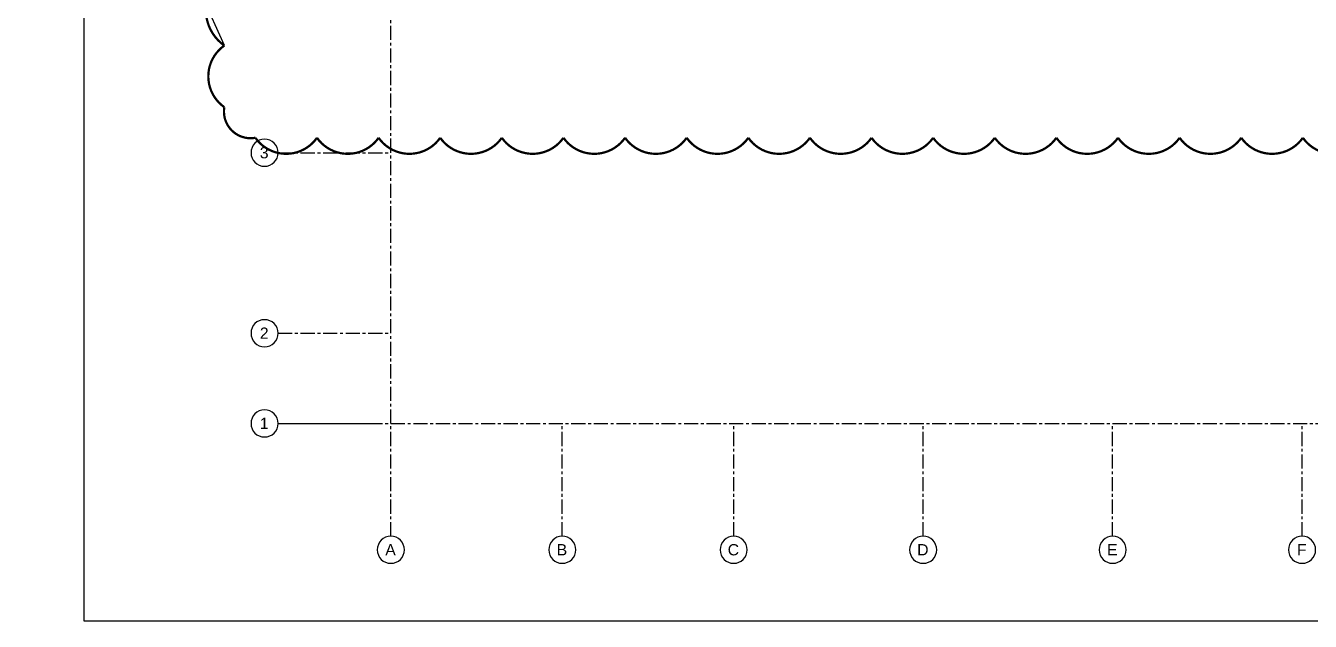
# Model space of a CAD drawing. Header units: millimetres. Extents: x -379292 to 1221486, y 92049 to 447512.
# Drawn here: x -257544 to -200590, y 92049 to 118450 of the extents above; entities that cross this region are included whole.
import ezdxf
from ezdxf.enums import TextEntityAlignment as Align

# ---------------------------------------------------------------- set-up
doc = ezdxf.new("R2010")
doc.units = ezdxf.units.MM
doc.linetypes.add('CENTER', pattern=[2, 1.25, -0.25, 0.25, -0.25])
doc.layers.add('0-KRCN-IST-KÜRESEL VANA', color=4, linetype='Continuous', lineweight=25)
doc.layers.add('E_CT_KA', color=4, linetype='Continuous', lineweight=9)
for name, color, linetype in [('05_AXIS', 211, 'CENTER'), ('05_AXIS NAME', 7, 'Continuous'), ('05_HATCH SOLID-2', 253, 'Continuous'), ('E_CT_ZA', 6, 'Continuous')]:
    doc.layers.add(name, color=color, linetype=linetype)
doc.styles.get("Standard").update_dxf_attribs({"font": 'segoeuil.ttf'})
doc.styles.add('YAZI-5', font='arial.ttf', dxfattribs={"height": 5})

# ---------------------------------------------------------------- blocks, each defined once
blk = doc.blocks.new('AWAKS ADI')
at = {"layer": '05_AXIS NAME', "color": 2}
blk.add_circle((0, 0), 6, dxfattribs=at)
at = {"layer": '05_AXIS NAME', "style": 'YAZI-5'}
blk.add_attdef('AKSADI', text='', height=5, dxfattribs=at).set_placement((0, 0), align=Align.MIDDLE_CENTER)
blk = doc.blocks.new('202_Aks')
at = {"layer": '05_AXIS', "ltscale": 500}
for p, q in [((0, -182300), (0, 5000)), ((-5000, -165300), (0, -165300)), ((-5000, -173300), (0, -173300)), ((-5000, -177300), (142900, -177300)), ((7600, -182300), (7600, -177300)), ((15200, -182300), (15200, -177300)), ((23600, -182300), (23600, -177300)), ((32000, -182300), (32000, -177300)), ((40400, -182300), (40400, -177300))]:
    blk.add_line(p, q, dxfattribs=at)
at = {"layer": '05_AXIS NAME'}
ref = blk.add_blockref('AWAKS ADI', (-5600, -165300), dxfattribs=dict(at, xscale=-100, yscale=100, zscale=100))
ref.add_attrib('AKSADI', '3', dxfattribs={"height": 500, "style": 'YAZI-5'}).set_placement((-5614, -165298), align=Align.MIDDLE_CENTER)
ref = blk.add_blockref('AWAKS ADI', (-5600, -173300), dxfattribs=dict(at, xscale=-100, yscale=100, zscale=100))
ref.add_attrib('AKSADI', '2', dxfattribs={"height": 500, "style": 'YAZI-5'}).set_placement((-5614, -173298), align=Align.MIDDLE_CENTER)
ref = blk.add_blockref('AWAKS ADI', (-5600, -177300), dxfattribs=dict(at, xscale=-100, yscale=100, zscale=100))
ref.add_attrib('AKSADI', '1', dxfattribs={"height": 500, "style": 'YAZI-5'}).set_placement((-5614, -177298), align=Align.MIDDLE_CENTER)
ref = blk.add_blockref('AWAKS ADI', (0, -182900), dxfattribs=dict(at, xscale=-100, yscale=100, zscale=100))
ref.add_attrib('AKSADI', 'A', dxfattribs={"height": 500, "style": 'YAZI-5'}).set_placement((-14, -182898), align=Align.MIDDLE_CENTER)
ref = blk.add_blockref('AWAKS ADI', (7600, -182900), dxfattribs=dict(at, xscale=-100, yscale=100, zscale=100))
ref.add_attrib('AKSADI', 'B', dxfattribs={"height": 500, "style": 'YAZI-5'}).set_placement((7586, -182898), align=Align.MIDDLE_CENTER)
ref = blk.add_blockref('AWAKS ADI', (15200, -182900), dxfattribs=dict(at, xscale=-100, yscale=100, zscale=100))
ref.add_attrib('AKSADI', 'C', dxfattribs={"height": 500, "style": 'YAZI-5'}).set_placement((15186, -182898), align=Align.MIDDLE_CENTER)
ref = blk.add_blockref('AWAKS ADI', (23600, -182900), dxfattribs=dict(at, xscale=-100, yscale=100, zscale=100))
ref.add_attrib('AKSADI', 'D', dxfattribs={"height": 500, "style": 'YAZI-5'}).set_placement((23586, -182898), align=Align.MIDDLE_CENTER)
ref = blk.add_blockref('AWAKS ADI', (32000, -182900), dxfattribs=dict(at, xscale=-100, yscale=100, zscale=100))
ref.add_attrib('AKSADI', 'E', dxfattribs={"height": 500, "style": 'YAZI-5'}).set_placement((31986, -182898), align=Align.MIDDLE_CENTER)
ref = blk.add_blockref('AWAKS ADI', (40400, -182900), dxfattribs=dict(at, xscale=-100, yscale=100, zscale=100))
ref.add_attrib('AKSADI', 'F', dxfattribs={"height": 500, "style": 'YAZI-5'}).set_placement((40386, -182898), align=Align.MIDDLE_CENTER)
blk = doc.blocks.new('OtoParkBodrumKatMimari')
at = {"layer": '05_HATCH SOLID-2', "color": 251, "ltscale": 25}
blk.add_lwpolyline([(150500, -8770), (-8600, -8770), (-8600, 187430)], dxfattribs=at)
at = {"layer": '05_AXIS'}
blk.add_blockref('202_Aks', (5000, 177300), dxfattribs=at)
blk = doc.blocks.new('*U681')
h = blk.add_hatch()
h.set_pattern_fill('ANSI33', color=0, scale=50, angle=1, style=0)
h.paths.add_polyline_path([(6913, 200), (73975, 200), (73975, 0), (6913, 0)])
at = {"color": 0}
blk.add_lwpolyline([(6913, 200), (73975, 200), (73975, 0), (6913, 0)], close=True, dxfattribs=at)
at = {"ltscale": 25, "flags": 1}
for tag, p in [('YUKSEKLIK', (-229, -149)), ('KALINLIK', (-229, -213))]:
    blk.add_attdef(tag, p, '', height=50, dxfattribs=at)
blk = doc.blocks.new('*U719')
h = blk.add_hatch()
h.set_pattern_fill('ANSI33', color=0, scale=50, angle=1, style=0)
h.paths.add_polyline_path([(6649, 600), (73877, 600), (73877, 0), (6649, 0)])
at = {"color": 0}
blk.add_lwpolyline([(6649, 600), (73877, 600), (73877, 0), (6649, 0)], close=True, dxfattribs=at)
at = {"ltscale": 25, "flags": 1}
for tag, p in [('YUKSEKLIK', (-229, -149)), ('KALINLIK', (-229, -213))]:
    blk.add_attdef(tag, p, '', height=50, dxfattribs=at)

msp = doc.modelspace()

# ---------------------------------------------------------------- block references
at = {"color": 8}
msp.add_blockref('OtoParkBodrumKatMimari', (-246354.8, 100818.8), dxfattribs=at)

# ---------------------------------------------------------------- next in the draw order: linework, layer by layer
at = {"color": 30}
msp.add_line((-248737, 117570.2), (-359879.5, 365395.5), dxfattribs=at)
at = {"color": 30, "const_width": 100}
msp.add_lwpolyline([(-198187.7, 113481.6, -0.5205671), (-200919.6, 113481.6, -0.5205671), (-203651.5, 113481.6, -0.5205671), (-206383.4, 113481.6, -0.5205671), (-209115.3, 113481.6, -0.5205671), (-211847.2, 113481.6, -0.5205671), (-214579.1, 113481.6, -0.5205671), (-217311, 113481.6, -0.5205671), (-220042.8, 113481.6, -0.5205671), (-222774.7, 113481.6, -0.5205671), (-225506.6, 113481.6, -0.5205671), (-228238.5, 113481.6, -0.5205671), (-230970.4, 113481.6, -0.5205671), (-233702.3, 113481.6, -0.5205671), (-236434.2, 113481.6, -0.5205671), (-239166.1, 113481.6, -0.5205671), (-241898, 113481.6, -0.5205671), (-244629.9, 113481.6, -0.5205671), (-247361.8, 113481.6, -0.5205671), (-248737, 114838.3, -0.5205671), (-248737, 117570.2, -0.5205671), (-248737, 120719.7, -0.5205671)], format="xyb", dxfattribs=at)
at = {"layer": '0-KRCN-IST-KÜRESEL VANA', "ltscale": 25}
msp.add_lwpolyline([(-246354.8, 100818.8), (-242236.5, 100818.8)], dxfattribs=at)

# ---------------------------------------------------------------- next in the draw order: block references
at = {"layer": 'E_CT_KA', "color": 6, "rotation": 139.2811306090451}
msp.add_blockref('*U719', (-173870.7, 104638.3), dxfattribs=at)
at = {"layer": 'E_CT_ZA', "color": 30, "rotation": 139.2811306090451}
msp.add_blockref('*U681', (-173857.3, 104362.9), dxfattribs=at)

doc.saveas('drawing.dxf')
